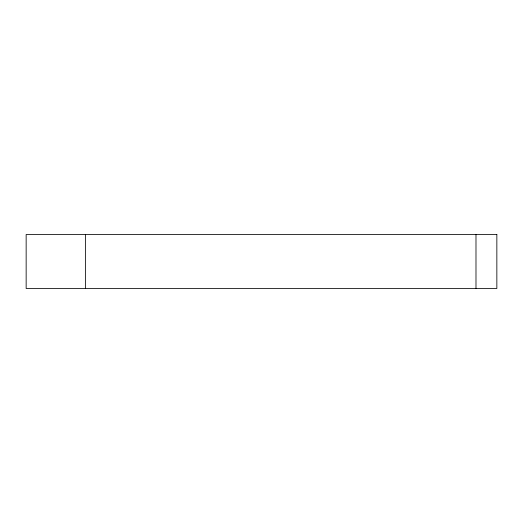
<?xml version="1.0" encoding="UTF-8"?>
<svg xmlns="http://www.w3.org/2000/svg" width="523" height="523" viewBox="0 0 523 523"><rect width="100%" height="100%" fill="white"/><g stroke="black" fill="none" stroke-linecap="round" stroke-linejoin="round"><path stroke-width="0.78" d="M475.989 234.507L475.989 288.493M85.386 234.507L85.386 288.493M496.85 234.507L26.15 234.507L26.15 288.493L496.85 288.493L496.85 234.507"/></g></svg>
